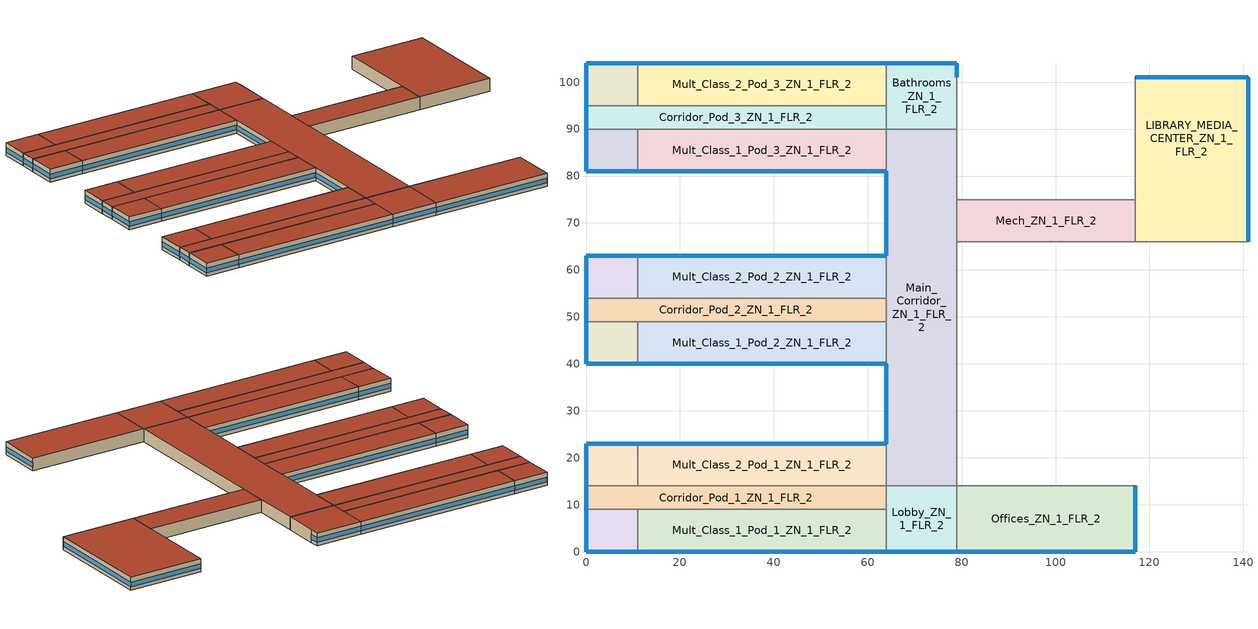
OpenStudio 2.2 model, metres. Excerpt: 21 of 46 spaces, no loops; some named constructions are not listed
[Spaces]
Bathrooms_ZN_1_FLR_2
 floor to Bathrooms_ZN_1_FLR_1: 79,104 79,90 64,90 64,104 z4
 wall outside: 79,101 79,104 64,104 z4:8
 wall to Auditorium_ZN_1_FLR_1: 79,90 79,101 z4:8
 wall to Mult_Class_2_Pod_3_ZN_1_FLR_2: 64,104 64,95 z4:8
 wall to Corridor_Pod_3_ZN_1_FLR_2: 64,95 64,90 z4:8
 wall to Main_Corridor_ZN_1_FLR_2: 64,90 79,90 z4:8
 window: 78.95,104 64.05,104 z5.1:6.51; 79,101.05 79,103.95 z5.1:6.55
 roof outside: 79,90 79,104 64,104 64,90 z8
Corner_Class_2_Pod_3_ZN_1_FLR_2
 floor to Corner_Class_2_Pod_3_ZN_1_FLR_1: 11,104 11,95 0,95 0,104 z4
 wall outside: 11,104 0,104 0,95 z4:8
 wall to Corridor_Pod_3_ZN_1_FLR_2: 0,95 11,95 z4:8
 wall to Mult_Class_2_Pod_3_ZN_1_FLR_2: 11,95 11,104 z4:8
 window: 0,103.95 0,95.05 z5.1:6.52; 10.95,104 0.05,104 z5.1:6.51
 roof outside: 11,95 11,104 0,104 0,95 z8
Corridor_Pod_1_ZN_1_FLR_2
 floor to Corridor_Pod_1_ZN_1_FLR_1: 64,14 64,9 0,9 0,14 z4
 wall outside: 0,14 0,9 z4:8
 wall to Corner_Class_1_Pod_1_ZN_1_FLR_2: 0,9 11,9 z4:8
 wall to Mult_Class_1_Pod_1_ZN_1_FLR_2: 11,9 64,9 z4:8
 wall to Corner_Class_2_Pod_1_ZN_1_FLR_2: 11,14 0,14 z4:8
 wall to Lobby_ZN_1_FLR_2: 64,9 64,14 z4:8
 wall to Mult_Class_2_Pod_1_ZN_1_FLR_2: 64,14 11,14 z4:8
 window: 0,13.95 0,9.05 z5.1:6.53
 roof outside: 64,9 64,14 0,14 0,9 z8
Corner_Class_1_Pod_3_ZN_1_FLR_2
 floor to Corner_Class_1_Pod_3_ZN_1_FLR_1: 11,90 11,81 0,81 0,90 z4
 wall outside: 0,90 0,81 11,81 z4:8
 wall to Mult_Class_1_Pod_3_ZN_1_FLR_2: 11,81 11,90 z4:8
 wall to Corridor_Pod_3_ZN_1_FLR_2: 11,90 0,90 z4:8
 window: 0.05,81 10.95,81 z5.1:6.51; 0,89.95 0,81.05 z5.1:6.52
 roof outside: 11,81 11,90 0,90 0,81 z8
Corner_Class_2_Pod_1_ZN_1_FLR_2
 floor to Corner_Class_2_Pod_1_ZN_1_FLR_1: 11,23 11,14 0,14 0,23 z4
 wall outside: 11,23 0,23 0,14 z4:8
 wall to Mult_Class_2_Pod_1_ZN_1_FLR_2: 11,14 11,23 z4:8
 window: 0,22.95 0,14.05 z5.1:6.52; 10.95,23 0.05,23 z5.1:6.51
 roof outside: 11,14 11,23 0,23 0,14 z8
Offices_ZN_1_FLR_2
 floor to Offices_ZN_1_FLR_1: 117,14 117,0 79,0 79,14 z4
 wall outside: 79,0 117,0 117,14 z4:8
 wall to Lobby_ZN_1_FLR_2: 79,14 79,0 z4:8
 wall to Gym_ZN_1_FLR_1: 117,14 79,14 z4:8
 window: 79.05,0 116.95,0 z5.1:6.5; 117,0.05 117,13.95 z5.1:6.51
 roof outside: 117,0 117,14 79,14 79,0 z8
Mult_Class_2_Pod_2_ZN_1_FLR_2
 floor to Mult_Class_2_Pod_2_ZN_1_FLR_1: 64,63 64,54 11,54 11,63 z4
 wall outside: 64,63 11,63 z4:8
 wall to Corridor_Pod_2_ZN_1_FLR_2: 11,54 64,54 z4:8
 wall to Main_Corridor_ZN_1_FLR_2: 64,54 64,63 z4:8
 wall to Corner_Class_2_Pod_2_ZN_1_FLR_2: 11,63 11,54 z4:8
 window: 63.95,63 11.05,63 z5.1:6.5
 roof outside: 64,54 64,63 11,63 11,54 z8
Mech_ZN_1_FLR_2
 floor to Mech_ZN_1_FLR_1: 117,75 117,66 79,66 79,75 z4
 wall to Gym_ZN_1_FLR_1: 79,66 117,66 z4:8
 wall to Main_Corridor_ZN_1_FLR_2: 79,75 79,66 z4:8
 wall to Auditorium_ZN_1_FLR_1: 117,75 79,75 z4:8
 wall to LIBRARY_MEDIA_CENTER_ZN_1_FLR_2: 117,66 117,75 z4:8
 roof outside: 117,66 117,75 79,75 79,66 z8
Corner_Class_1_Pod_1_ZN_1_FLR_2
 floor to Corner_Class_1_Pod_1_ZN_1_FLR_1: 11,9 11,0 0,0 0,9 z4
 wall outside: 0,9 0,0 11,0 z4:8
 wall to Mult_Class_1_Pod_1_ZN_1_FLR_2: 11,0 11,9 z4:8
 window: 0.05,0 10.95,0 z5.1:6.51; 0,8.95 0,0.05 z5.1:6.52
 roof outside: 11,0 11,9 0,9 0,0 z8
LIBRARY_MEDIA_CENTER_ZN_1_FLR_2
 floor to Kitchen_ZN_1_FLR_1: 141,75 141,66 117,66 117,75 z4
 floor to Cafeteria_ZN_1_FLR_1: 141,101 141,75 117,75 117,101 z4
 wall outside: 141,66 141,101 117,101 z4:8
 wall to Auditorium_ZN_1_FLR_1: 117,101 117,75 z4:8
 wall to Aux_Gym_ZN_1_FLR_1: 117,66 141,66 z4:8
 window: 141,66.05 141,100.95 z5.1:6.5; 140.95,101 117.05,101 z5.1:6.51
 roof outside: 141,66 141,101 117,101 117,66 z8
Corridor_Pod_3_ZN_1_FLR_2
 floor to Corridor_Pod_3_ZN_1_FLR_1: 64,95 64,90 0,90 0,95 z4
 wall outside: 0,95 0,90 z4:8
 wall to Mult_Class_2_Pod_3_ZN_1_FLR_2: 64,95 11,95 z4:8
 wall to Mult_Class_1_Pod_3_ZN_1_FLR_2: 11,90 64,90 z4:8
 window: 0,94.95 0,90.05 z5.1:6.53
 roof outside: 64,90 64,95 0,95 0,90 z8
Corner_Class_1_Pod_2_ZN_1_FLR_2
 floor to Corner_Class_1_Pod_2_ZN_1_FLR_1: 11,49 11,40 0,40 0,49 z4
 wall outside: 0,49 0,40 11,40 z4:8
 wall to Corridor_Pod_2_ZN_1_FLR_2: 11,49 0,49 z4:8
 wall to Mult_Class_1_Pod_2_ZN_1_FLR_2: 11,40 11,49 z4:8
 window: 0,48.95 0,40.05 z5.1:6.52; 0.05,40 10.95,40 z5.1:6.51
 roof outside: 11,40 11,49 0,49 0,40 z8
Corridor_Pod_2_ZN_1_FLR_2
 floor to Corridor_Pod_2_ZN_1_FLR_1: 64,54 64,49 0,49 0,54 z4
 wall outside: 0,54 0,49 z4:8
 wall to Mult_Class_1_Pod_2_ZN_1_FLR_2: 11,49 64,49 z4:8
 wall to Main_Corridor_ZN_1_FLR_2: 64,49 64,54 z4:8
 wall to Corner_Class_2_Pod_2_ZN_1_FLR_2: 11,54 0,54 z4:8
 window: 0,53.95 0,49.05 z5.1:6.53
 roof outside: 64,49 64,54 0,54 0,49 z8
Main_Corridor_ZN_1_FLR_2
 floor to Main_Corridor_ZN_1_FLR_1: 79,90 79,14 64,14 64,90 z4
 wall outside: 64,81 64,63 / 64,40 64,23 z4:8
 wall to Gym_ZN_1_FLR_1: 79,14 79,66 z4:8
 wall to Mult_Class_1_Pod_2_ZN_1_FLR_2: 64,49 64,40 z4:8
 wall to Auditorium_ZN_1_FLR_1: 79,75 79,90 z4:8
 wall to Mult_Class_2_Pod_1_ZN_1_FLR_2: 64,23 64,14 z4:8
 wall to Mult_Class_1_Pod_3_ZN_1_FLR_2: 64,90 64,81 z4:8
 wall to Lobby_ZN_1_FLR_2: 64,14 79,14 z4:8
 window: 64,39.95 64,23.05 / 64,80.95 64,63.05 z5.1:6.51
 roof outside: 79,14 79,90 64,90 64,14 z8
Mult_Class_2_Pod_1_ZN_1_FLR_2
 floor to Mult_Class_2_Pod_1_ZN_1_FLR_1: 64,23 64,14 11,14 11,23 z4
 wall outside: 64,23 11,23 z4:8
 window: 63.95,23 11.05,23 z5.1:6.5
 roof outside: 64,14 64,23 11,23 11,14 z8
Mult_Class_1_Pod_1_ZN_1_FLR_2
 floor to Mult_Class_1_Pod_1_ZN_1_FLR_1: 64,9 64,0 11,0 11,9 z4
 wall outside: 11,0 64,0 z4:8
 wall to Lobby_ZN_1_FLR_2: 64,0 64,9 z4:8
 window: 11.05,0 63.95,0 z5.1:6.5
 roof outside: 64,0 64,9 11,9 11,0 z8
Mult_Class_1_Pod_2_ZN_1_FLR_2
 floor to Mult_Class_1_Pod_2_ZN_1_FLR_1: 64,49 64,40 11,40 11,49 z4
 wall outside: 11,40 64,40 z4:8
 window: 11.05,40 63.95,40 z5.1:6.5
 roof outside: 64,40 64,49 11,49 11,40 z8
Mult_Class_1_Pod_3_ZN_1_FLR_2
 floor to Mult_Class_1_Pod_3_ZN_1_FLR_1: 64,90 64,81 11,81 11,90 z4
 wall outside: 11,81 64,81 z4:8
 window: 11.05,81 63.95,81 z5.1:6.5
 roof outside: 64,81 64,90 11,90 11,81 z8
Corner_Class_2_Pod_2_ZN_1_FLR_2
 floor to Corner_Class_2_Pod_2_ZN_1_FLR_1: 11,63 11,54 0,54 0,63 z4
 wall outside: 11,63 0,63 0,54 z4:8
 window: 0,62.95 0,54.05 z5.1:6.52; 10.95,63 0.05,63 z5.1:6.51
 roof outside: 11,54 11,63 0,63 0,54 z8
Mult_Class_2_Pod_3_ZN_1_FLR_2
 floor to Mult_Class_2_Pod_3_ZN_1_FLR_1: 64,104 64,95 11,95 11,104 z4
 wall outside: 64,104 11,104 z4:8
 window: 63.95,104 11.05,104 z5.1:6.5
 roof outside: 64,95 64,104 11,104 11,95 z8
Lobby_ZN_1_FLR_2
 floor to Lobby_ZN_1_FLR_1: 79,14 79,0 64,0 64,14 z4
 wall outside: 64,0 79,0 z4:8
 window: 64.05,0 78.95,0 z5.1:6.51
 roof outside: 79,0 79,14 64,14 64,0 z8
[Site]
Lethbridge_AB_CAN: Latitude {deg}=49.63; Longitude {deg}=-112.8; Time Zone {hr}=-7; Elevation {m}=921; Terrain=City
[Building]
NECB 2011-SecondarySchool-NECB HDD Method-CAN_AB_Lethbridge.712430_CWEC.epw created: 2017-07-10 18:53:15 +0000: North Axis {deg}=0; Default Construction Set=NECB 2011 - SecSchl - NECB HDD Method at climate 6; Standards Number of Stories=2; Standards Number of Above Ground Stories=2; Standards Building Type=SecondarySchool
[ClimateZones]
Climate Zone Institution Name 1=ASHRAE; Climate Zone Document Name 1=ANSI/ASHRAE Standard 169; Climate Zone Document Year 1=2006; Climate Zone Institution Name 2=CEC; Climate Zone Document Name 2=California Climate Zone Descriptions; Climate Zone Document Year 2=1995
[Site:GroundTemperature:BuildingSurface]
19.527, 19.502, 19.536, 19.598, 20.002, 21.64, 22.225, 22.375, 21.449, 20.121, 19.802, 19.633
[Site:WaterMainsTemperature]
Calculation Method=Correlation; Annual Average Outdoor Air Temperature {C}=6.125; Maximum Difference In Monthly Average Outdoor Air Temperatures {deltaC}=26.5
[SizingPeriod:DesignDay] Barometric Pressure {Pa}=90739; Sky Clearness=0; Rain Indicator=0; Snow Indicator=0; Day of Month=21; Daylight Saving Time Indicator=0; Humidity Indicating Type=Wetbulb; Dry-Bulb Temperature Range Modifier Type=DefaultMultipliers
Name | Maximum Dry-Bulb Temperature {C} | Daily Dry-Bulb Temperature Range {deltaC} | Humidity Indicating Conditions at Maximum Dry-Bulb | Wind Speed {m/s} | Wind Direction {deg} | Month | Day Type | Solar Model Indicator | ASHRAE Taub | ASHRAE Taud
Lethbridge Ann Clg .4% Condns WB=>MDB | 27.5 | 14.4 | 18.7 | 4.5 | 250 | 7 | SummerDesignDay | ASHRAETau | 0.373 | 2.23
Lethbridge Ann Clg .4% Condns DB=>MWB | 32 | 14.4 | 16.7 | 4.5 | 250 | 7 | SummerDesignDay | ASHRAETau | 0.373 | 2.23
Lethbridge Ann Htg 99.6% Condns DB | -28.3 | 0 | -28.3 | 2.5 | 260 | 1 | WinterDesignDay | ASHRAEClearSky
[Material:NoMass]
CP02 CARPET PAD: Roughness=VeryRough; Thermal Resistance {m2-K/W}=0.21648; Thermal Absorptance=0.9; Solar Absorptance=0.7; Visible Absorptance=0.8
[Material]
Name | Roughness | Thickness {m} | Conductivity {W/m-K} | Density {kg/m3} | Specific Heat {J/kg-K} | Thermal Absorptance | Solar Absorptance | Visible Absorptance
100mm Normalweight concrete floor | MediumSmooth | 0.1016 | 2.31 | 2322 | 832
G01 13mm gypsum board | Smooth | 0.0127 | 0.16 | 800 | 1090 | 0.9 | 0.7 | 0.5
G05 25mm wood | MediumSmooth | 0.0254 | 0.15 | 608 | 1630 | 0.9 | 0.5 | 0.5
[Construction]
Typical Interior Floor: 100mm Normalweight concrete floor, CP02 CARPET PAD
Typical Interior Wall: G01 13mm gypsum board, G01 13mm gypsum board
Typical Interior Ceiling: CP02 CARPET PAD, 100mm Normalweight concrete floor
Typical Interior Window: Clear 3mm
Typical Interior Door; Typical Interior Partition: G05 25mm wood
Customized Fenestration: cond=0.220 tvis=0.220 tsol=0.232: Customized Fenestration:: cond=0.220 tvis=0.220 tsol=0.232
Customized Fenestration: cond=0.220 tvis=0.441 tsol=0.279: Customized Fenestration:: cond=0.220 tvis=0.441 tsol=0.279
Customized Fenestration: cond=0.220 tvis=0.294 tsol=0.332: Customized Fenestration:: cond=0.220 tvis=0.294 tsol=0.332
Customized Fenestration: cond=0.220 tvis=0.898 tsol=0.837: Customized Fenestration:: cond=0.220 tvis=0.898 tsol=0.837
[DefaultConstructionSet]
NECB 2011 - SecSchl - NECB HDD Method at climate 6: Default Exterior Surface Constructions=NECB 2011 - SecSchl - NECB HDD Method at climate 6; Default Interior Surface Constructions=Default Surface Constructions 2; Default Ground Contact Surface Constructions=NECB 2011 - SecSchl - NECB HDD Method at climate 7; Default Exterior SubSurface Constructions=NECB 2011 - SecSchl - NECB HDD Method at climate 6; Default Interior SubSurface Constructions=Default Sub Surface Constructions 2; Interior Partition Construction=Typical Interior Partition
[DefaultSurfaceConstructions]
Name | Floor Construction | Wall Construction | Roof Ceiling Construction
Default Surface Constructions 2 | Typical Interior Floor | Typical Interior Wall | Typical Interior Ceiling
NECB 2011 - SecSchl - NECB HDD Method at climate 6 | Customized opaque construction {f29e27fb-bd53-46ce-907e-c49631296d16} to conductance of 0.183 | Customized opaque construction {136bd2fd-92f5-42a3-9e5d-806a5f1155c8} to conductance of 0.247 | Customized opaque construction {ea58c3b7-4d3d-4932-93df-882a3da7e5e9} to conductance of 0.183
NECB 2011 - SecSchl - NECB HDD Method at climate 7 | Customized opaque construction {16443455-1cc8-4707-997f-2944f0a9a5d2} to conductance of 0.757 | Customized opaque construction {16443455-1cc8-4707-997f-2944f0a9a5d2} to conductance of 0.284 | Customized opaque construction {16443455-1cc8-4707-997f-2944f0a9a5d2} to conductance of 0.284
[DefaultSubSurfaceConstructions]
Name | Fixed Window Construction | Operable Window Construction | Door Construction | Glass Door Construction | Overhead Door Construction | Skylight Construction | Tubular Daylight Dome Construction | Tubular Daylight Diffuser Construction
Default Sub Surface Constructions 2 | Typical Interior Window | Typical Interior Window | Typical Interior Door
NECB 2011 - SecSchl - NECB HDD Method at climate 6 | Customized Fenestration: cond=0.220 tvis=0.220 tsol=0.232 | Customized Fenestration: cond=0.220 tvis=0.220 tsol=0.232 | Customized opaque construction {b1389684-a687-4280-bcfa-3ffc83f88ea6} to conductance of 2.2 | Customized Fenestration: cond=0.220 tvis=0.441 tsol=0.279 | Customized opaque construction {3b2e0d2e-128b-4916-a160-f6345e7ad285} to conductance of 2.2 | Customized Fenestration: cond=0.220 tvis=0.294 tsol=0.332 | Customized Fenestration: cond=0.220 tvis=0.898 tsol=0.837 | Customized Fenestration: cond=0.220 tvis=0.898 tsol=0.837
[WindowMaterial:Glazing]
Clear 3mm: Optical Data Type=SpectralAverage; Thickness {m}=0.003; Solar Transmittance at Normal Incidence=0.837; Front Side Solar Reflectance at Normal Incidence=0.075; Back Side Solar Reflectance at Normal Incidence=0.075; Visible Transmittance at Normal Incidence=0.898; Front Side Visible Reflectance at Normal Incidence=0.081; Back Side Visible Reflectance at Normal Incidence=0.081; Infrared Transmittance at Normal Incidence=0; Front Side Infrared Hemispherical Emissivity=0.84; Back Side Infrared Hemispherical Emissivity=0.84; Conductivity {W/m-K}=0.9; Dirt Correction Factor for Solar and Visible Transmittance=1; Solar Diffusing=No
[WindowMaterial:SimpleGlazingSystem] U-Factor {W/m2-K}=2.2; Solar Heat Gain Coefficient=0.6; Visible Transmittance=0.21
Customized Fenestration:: cond=0.220 tvis=0.220 tsol=0.232; Customized Fenestration:: cond=0.220 tvis=0.441 tsol=0.279; Customized Fenestration:: cond=0.220 tvis=0.294 tsol=0.332; Customized Fenestration:: cond=0.220 tvis=0.898 tsol=0.837
[Space] Building Story=Building Story 2; Part of Total Floor Area=Yes
Name | Space Type | Thermal Zone
Bathrooms_ZN_1_FLR_2 | Space Function Washroom-sch-D | Sp-Bathrooms_ZN_1_FLR_2 Sys-3 Flr-1 Sch-D HPlcmt-north ZN
Corner_Class_2_Pod_3_ZN_1_FLR_2 | Space Function Classroom/lecture/training | Sp-Corner_Class_2_Pod_3_ZN_1_FLR_2 Sys-3 Flr-1 Sch-D HPlcmt-north ZN
Corridor_Pod_1_ZN_1_FLR_2 | Space Function Corr. >= 2.4m wide-sch-D | Sp-Corridor_Pod_1_ZN_1_FLR_2 Sys-3 Flr-1 Sch-D HPlcmt-west ZN
LIBRARY_MEDIA_CENTER_ZN_1_FLR_2 | Space Function Library - reading | Sp-LIBRARY_MEDIA_CENTER_ZN_1_FLR_2 Sys-3 Flr-1 Sch-C HPlcmt-east ZN
Mult_Class_1_Pod_3_ZN_1_FLR_2 | Space Function Classroom/lecture/training | Sp-Mult_Class_1_Pod_3_ZN_1_FLR_2 Sys-3 Flr-1 Sch-D HPlcmt-south ZN
Corner_Class_1_Pod_3_ZN_1_FLR_2 | Space Function Classroom/lecture/training | Sp-Corner_Class_1_Pod_3_ZN_1_FLR_2 Sys-3 Flr-1 Sch-D HPlcmt-south ZN
Corner_Class_2_Pod_1_ZN_1_FLR_2 | Space Function Classroom/lecture/training | Sp-Corner_Class_2_Pod_1_ZN_1_FLR_2 Sys-3 Flr-1 Sch-D HPlcmt-north ZN
Offices_ZN_1_FLR_2 | Space Function Office - enclosed | Sp-Offices_ZN_1_FLR_2 Sys-3 Flr-1 Sch-A HPlcmt-south ZN
Mult_Class_2_Pod_3_ZN_1_FLR_2 | Space Function Classroom/lecture/training | Sp-Mult_Class_2_Pod_3_ZN_1_FLR_2 Sys-3 Flr-1 Sch-D HPlcmt-north ZN
Corridor_Pod_2_ZN_1_FLR_2 | Space Function Corr. >= 2.4m wide-sch-D | Sp-Corridor_Pod_2_ZN_1_FLR_2 Sys-3 Flr-1 Sch-D HPlcmt-west ZN
Mult_Class_2_Pod_2_ZN_1_FLR_2 | Space Function Classroom/lecture/training | Sp-Mult_Class_2_Pod_2_ZN_1_FLR_2 Sys-3 Flr-1 Sch-D HPlcmt-north ZN
Mech_ZN_1_FLR_2 | Space Function Electrical/Mechanical-sch-D | Sp-Mech_ZN_1_FLR_2 Sys-3 Flr-1 Sch-D HPlcmt-core ZN
Corner_Class_1_Pod_1_ZN_1_FLR_2 | Space Function Classroom/lecture/training | Sp-Corner_Class_1_Pod_1_ZN_1_FLR_2 Sys-3 Flr-1 Sch-D HPlcmt-south ZN
Corridor_Pod_3_ZN_1_FLR_2 | Space Function Corr. >= 2.4m wide-sch-D | Sp-Corridor_Pod_3_ZN_1_FLR_2 Sys-3 Flr-1 Sch-D HPlcmt-west ZN
Mult_Class_2_Pod_1_ZN_1_FLR_2 | Space Function Classroom/lecture/training | Sp-Mult_Class_2_Pod_1_ZN_1_FLR_2 Sys-3 Flr-1 Sch-D HPlcmt-north ZN
Corner_Class_1_Pod_2_ZN_1_FLR_2 | Space Function Classroom/lecture/training | Sp-Corner_Class_1_Pod_2_ZN_1_FLR_2 Sys-3 Flr-1 Sch-D HPlcmt-south ZN
Corner_Class_2_Pod_2_ZN_1_FLR_2 | Space Function Classroom/lecture/training | Sp-Corner_Class_2_Pod_2_ZN_1_FLR_2 Sys-3 Flr-1 Sch-D HPlcmt-north ZN
Mult_Class_1_Pod_1_ZN_1_FLR_2 | Space Function Classroom/lecture/training | Sp-Mult_Class_1_Pod_1_ZN_1_FLR_2 Sys-3 Flr-1 Sch-D HPlcmt-south ZN
Main_Corridor_ZN_1_FLR_2 | Space Function Corr. >= 2.4m wide-sch-D | Sp-Main_Corridor_ZN_1_FLR_2 Sys-3 Flr-1 Sch-D HPlcmt-west ZN
Lobby_ZN_1_FLR_2 | Space Function Lobby - elevator | Sp-Lobby_ZN_1_FLR_2 Sys-3 Flr-1 Sch-C HPlcmt-south ZN
Mult_Class_1_Pod_2_ZN_1_FLR_2 | Space Function Classroom/lecture/training | Sp-Mult_Class_1_Pod_2_ZN_1_FLR_2 Sys-3 Flr-1 Sch-D HPlcmt-south ZN
[BuildingStory]
Building Story 2: Nominal Z Coordinate {m}=4
[SpaceType] Standards Building Type=Space Function
Name | Default Schedule Set | Design Specification Outdoor Air Object | Standards Space Type
Space Function Washroom-sch-D | Space Function Washroom-sch-D Schedule Set | Space Function Washroom-sch-D Ventilation | Washroom-sch-D
Space Function Classroom/lecture/training | Space Function Classroom/lecture/training Schedule Set | Space Function Classroom/lecture/training Ventilation | Classroom/lecture/training
Space Function Corr. >= 2.4m wide-sch-D | Space Function Corr. >= 2.4m wide-sch-D Schedule Set | Space Function Corr. >= 2.4m wide-sch-D Ventilation | Corr. >= 2.4m wide-sch-D
Space Function Library - reading | Space Function Library - reading Schedule Set | Space Function Library - reading Ventilation | Library - reading
Space Function Lobby - elevator | Space Function Lobby - elevator Schedule Set | Space Function Lobby - elevator Ventilation | Lobby - elevator
Space Function Electrical/Mechanical-sch-D | Space Function Electrical/Mechanical-sch-D Schedule Set | Space Function Electrical/Mechanical-sch-D Ventilation | Electrical/Mechanical-sch-D
Space Function Office - enclosed | Space Function Office - enclosed Schedule Set | Space Function Office - enclosed Ventilation | Office - enclosed
[People:Definition] Number of People Calculation Method=People/Area; Fraction Radiant=0.3
Name | People per Space Floor Area {person/m2}
Space Function Classroom/lecture/training People Definition | 0.133365
Space Function Corr. >= 2.4m wide-sch-D People Definition | 0.0100104
Space Function Electrical/Mechanical-sch-D People Definition | 0.0049514
Space Function Library - reading People Definition; Space Function Office - enclosed People Definition | 0.0500522
Space Function Lobby - elevator People Definition | 0.0999967
Space Function Washroom-sch-D People Definition | 0.0333681
[People] Work Efficiency Schedule=Work Efficiency Schedule; Clothing Insulation Schedule=Clothing Schedule; Air Velocity Schedule=Air Velocity Schedule
Name | People Definition | Space or SpaceType
Space Function Classroom/lecture/training People | Space Function Classroom/lecture/training People Definition | Space Function Classroom/lecture/training
Space Function Corr. >= 2.4m wide-sch-D People | Space Function Corr. >= 2.4m wide-sch-D People Definition | Space Function Corr. >= 2.4m wide-sch-D
Space Function Electrical/Mechanical-sch-D People | Space Function Electrical/Mechanical-sch-D People Definition | Space Function Electrical/Mechanical-sch-D
Space Function Library - reading People | Space Function Library - reading People Definition | Space Function Library - reading
Space Function Lobby - elevator People | Space Function Lobby - elevator People Definition | Space Function Lobby - elevator
Space Function Office - enclosed People | Space Function Office - enclosed People Definition | Space Function Office - enclosed
Space Function Washroom-sch-D People | Space Function Washroom-sch-D People Definition | Space Function Washroom-sch-D
[Lights:Definition] Design Level Calculation Method=Watts/Area; Fraction Radiant=0.5; Fraction Visible=0.2
Name | Watts per Space Floor Area {W/m2}
Space Function Classroom/lecture/training Lights Definition | 11.9699
Space Function Corr. >= 2.4m wide-sch-D Lights Definition | 7.09994
Space Function Electrical/Mechanical-sch-D Lights Definition | 13.2999
Space Function Library - reading Lights Definition | 9.99992
Space Function Lobby - elevator Lights Definition | 6.89994
Space Function Office - enclosed Lights Definition | 11.8999
Space Function Washroom-sch-D Lights Definition | 9.44992
[Lights]
Name | Lights Definition | Space or SpaceType
Space Function Classroom/lecture/training Lights | Space Function Classroom/lecture/training Lights Definition | Space Function Classroom/lecture/training
Space Function Corr. >= 2.4m wide-sch-D Lights | Space Function Corr. >= 2.4m wide-sch-D Lights Definition | Space Function Corr. >= 2.4m wide-sch-D
Space Function Electrical/Mechanical-sch-D Lights | Space Function Electrical/Mechanical-sch-D Lights Definition | Space Function Electrical/Mechanical-sch-D
Space Function Library - reading Lights | Space Function Library - reading Lights Definition | Space Function Library - reading
Space Function Lobby - elevator Lights | Space Function Lobby - elevator Lights Definition | Space Function Lobby - elevator
Space Function Office - enclosed Lights | Space Function Office - enclosed Lights Definition | Space Function Office - enclosed
Space Function Washroom-sch-D Lights | Space Function Washroom-sch-D Lights Definition | Space Function Washroom-sch-D
[ElectricEquipment:Definition] Design Level Calculation Method=Watts/Area; Fraction Radiant=0.5
Name | Watts per Space Floor Area {W/m2}
Space Function Classroom/lecture/training Elec Equip Definition | 4.99996
Space Function Electrical/Mechanical-sch-D Elec Equip Definition; Space Function Library - reading Elec Equip Definition; Space Function Lobby - elevator Elec Equip Definition; Space Function Washroom-sch-D Elec Equip Definition | 0.999992
Space Function Office - enclosed Elec Equip Definition | 7.49994
[ElectricEquipment]
Name | Electric Equipment Definition | Space or SpaceType
Space Function Classroom/lecture/training Elec Equip | Space Function Classroom/lecture/training Elec Equip Definition | Space Function Classroom/lecture/training
Space Function Electrical/Mechanical-sch-D Elec Equip | Space Function Electrical/Mechanical-sch-D Elec Equip Definition | Space Function Electrical/Mechanical-sch-D
Space Function Library - reading Elec Equip | Space Function Library - reading Elec Equip Definition | Space Function Library - reading
Space Function Lobby - elevator Elec Equip | Space Function Lobby - elevator Elec Equip Definition | Space Function Lobby - elevator
Space Function Office - enclosed Elec Equip | Space Function Office - enclosed Elec Equip Definition | Space Function Office - enclosed
Space Function Washroom-sch-D Elec Equip | Space Function Washroom-sch-D Elec Equip Definition | Space Function Washroom-sch-D
[DesignSpecification:OutdoorAir] Outdoor Air Method=Sum
Name | Outdoor Air Flow per Floor Area {m3/s-m2}
Space Function Classroom/lecture/training Ventilation | 0.00278384
Space Function Corr. >= 2.4m wide-sch-D Ventilation; Space Function Electrical/Mechanical-sch-D Ventilation; Space Function Washroom-sch-D Ventilation | 0.0003048
Space Function Library - reading Ventilation | 0.0008636
Space Function Lobby - elevator Ventilation | 0.0041148
Space Function Office - enclosed Ventilation | 0.0004318
[DefaultScheduleSet] People Activity Level Schedule=NECB-Activity; Infiltration Schedule=Always On
Name | Number of People Schedule | Lighting Schedule | Electric Equipment Schedule
Space Function Classroom/lecture/training Schedule Set; Space Function Corr. >= 2.4m wide-sch-D Schedule Set; Space Function Electrical/Mechanical-sch-D Schedule Set; Space Function Washroom-sch-D Schedule Set | NECB-D-Occupancy | NECB-D-Lighting | NECB-D-Electric-Equipment
Space Function Library - reading Schedule Set; Space Function Lobby - elevator Schedule Set | NECB-C-Occupancy | NECB-C-Lighting | NECB-C-Electric-Equipment
Space Function Office - enclosed Schedule Set | NECB-A-Occupancy | NECB-A-Lighting | NECB-A-Electric-Equipment
[ThermostatSetpoint:DualSetpoint]
Name | Heating Setpoint Temperature Schedule | Cooling Setpoint Temperature Schedule
Space Function Office - enclosed Thermostat 3 | NECB-A-Thermostat Setpoint-Heating | NECB-A-Thermostat Setpoint-Cooling
Space Function Classroom/lecture/training Thermostat 25; Space Function Classroom/lecture/training Thermostat 26; Space Function Classroom/lecture/training Thermostat 27; Space Function Classroom/lecture/training Thermostat 28; Space Function Classroom/lecture/training Thermostat 29; Space Function Washroom-sch-D Thermostat 3; Space Function Classroom/lecture/training Thermostat 30; Space Function Corr. >= 2.4m wide-sch-D Thermostat 9; Space Function Corr. >= 2.4m wide-sch-D Thermostat 10; Space Function Corr. >= 2.4m wide-sch-D Thermostat 11; Space Function Corr. >= 2.4m wide-sch-D Thermostat 12; Space Function Classroom/lecture/training Thermostat 31; Space Function Classroom/lecture/training Thermostat 32; Space Function Classroom/lecture/training Thermostat 33; Space Function Classroom/lecture/training Thermostat 34; Space Function Classroom/lecture/training Thermostat 35; Space Function Classroom/lecture/training Thermostat 36; Space Function Electrical/Mechanical-sch-D Thermostat 3 | NECB-D-Thermostat Setpoint-Heating | NECB-D-Thermostat Setpoint-Cooling
Space Function Library - reading Thermostat 2; Space Function Lobby - elevator Thermostat 3 | NECB-C-Thermostat Setpoint-Heating | NECB-C-Thermostat Setpoint-Cooling
[SpaceInfiltration:DesignFlowRate] Schedule=Always On Discrete; Design Flow Rate Calculation Method=Flow/ExteriorArea; Flow per Exterior Surface Area {m3/s-m2}=0.00025; Constant Term Coefficient=0; Temperature Term Coefficient=0; Velocity Term Coefficient=0.224; Velocity Squared Term Coefficient=0
Name | Space or SpaceType
Bathrooms_ZN_1_FLR_2 Infiltration | Bathrooms_ZN_1_FLR_2
Corner_Class_1_Pod_1_ZN_1_FLR_2 Infiltration | Corner_Class_1_Pod_1_ZN_1_FLR_2
Corner_Class_1_Pod_2_ZN_1_FLR_2 Infiltration | Corner_Class_1_Pod_2_ZN_1_FLR_2
Corner_Class_1_Pod_3_ZN_1_FLR_2 Infiltration | Corner_Class_1_Pod_3_ZN_1_FLR_2
Corner_Class_2_Pod_1_ZN_1_FLR_2 Infiltration | Corner_Class_2_Pod_1_ZN_1_FLR_2
Corner_Class_2_Pod_2_ZN_1_FLR_2 Infiltration | Corner_Class_2_Pod_2_ZN_1_FLR_2
Corner_Class_2_Pod_3_ZN_1_FLR_2 Infiltration | Corner_Class_2_Pod_3_ZN_1_FLR_2
Corridor_Pod_1_ZN_1_FLR_2 Infiltration | Corridor_Pod_1_ZN_1_FLR_2
Corridor_Pod_2_ZN_1_FLR_2 Infiltration | Corridor_Pod_2_ZN_1_FLR_2
Corridor_Pod_3_ZN_1_FLR_2 Infiltration | Corridor_Pod_3_ZN_1_FLR_2
LIBRARY_MEDIA_CENTER_ZN_1_FLR_2 Infiltration | LIBRARY_MEDIA_CENTER_ZN_1_FLR_2
Lobby_ZN_1_FLR_2 Infiltration | Lobby_ZN_1_FLR_2
Main_Corridor_ZN_1_FLR_2 Infiltration | Main_Corridor_ZN_1_FLR_2
Mech_ZN_1_FLR_2 Infiltration | Mech_ZN_1_FLR_2
Mult_Class_1_Pod_1_ZN_1_FLR_2 Infiltration | Mult_Class_1_Pod_1_ZN_1_FLR_2
Mult_Class_1_Pod_2_ZN_1_FLR_2 Infiltration | Mult_Class_1_Pod_2_ZN_1_FLR_2
Mult_Class_1_Pod_3_ZN_1_FLR_2 Infiltration | Mult_Class_1_Pod_3_ZN_1_FLR_2
Mult_Class_2_Pod_1_ZN_1_FLR_2 Infiltration | Mult_Class_2_Pod_1_ZN_1_FLR_2
Mult_Class_2_Pod_2_ZN_1_FLR_2 Infiltration | Mult_Class_2_Pod_2_ZN_1_FLR_2
Mult_Class_2_Pod_3_ZN_1_FLR_2 Infiltration | Mult_Class_2_Pod_3_ZN_1_FLR_2
Offices_ZN_1_FLR_2 Infiltration | Offices_ZN_1_FLR_2
[ThermalZone] Use Ideal Air Loads=No
Name | Thermostat
Sp-Offices_ZN_1_FLR_2 Sys-3 Flr-1 Sch-A HPlcmt-south ZN | Space Function Office - enclosed Thermostat 3
Sp-Mult_Class_2_Pod_2_ZN_1_FLR_2 Sys-3 Flr-1 Sch-D HPlcmt-north ZN | Space Function Classroom/lecture/training Thermostat 25
Sp-Mult_Class_2_Pod_1_ZN_1_FLR_2 Sys-3 Flr-1 Sch-D HPlcmt-north ZN | Space Function Classroom/lecture/training Thermostat 26
Sp-Corner_Class_2_Pod_1_ZN_1_FLR_2 Sys-3 Flr-1 Sch-D HPlcmt-north ZN | Space Function Classroom/lecture/training Thermostat 27
Sp-Corner_Class_2_Pod_2_ZN_1_FLR_2 Sys-3 Flr-1 Sch-D HPlcmt-north ZN | Space Function Classroom/lecture/training Thermostat 28
Sp-Mult_Class_2_Pod_3_ZN_1_FLR_2 Sys-3 Flr-1 Sch-D HPlcmt-north ZN | Space Function Classroom/lecture/training Thermostat 29
Sp-Bathrooms_ZN_1_FLR_2 Sys-3 Flr-1 Sch-D HPlcmt-north ZN | Space Function Washroom-sch-D Thermostat 3
Sp-Corner_Class_2_Pod_3_ZN_1_FLR_2 Sys-3 Flr-1 Sch-D HPlcmt-north ZN | Space Function Classroom/lecture/training Thermostat 30
Sp-Corridor_Pod_3_ZN_1_FLR_2 Sys-3 Flr-1 Sch-D HPlcmt-west ZN | Space Function Corr. >= 2.4m wide-sch-D Thermostat 9
Sp-Main_Corridor_ZN_1_FLR_2 Sys-3 Flr-1 Sch-D HPlcmt-west ZN | Space Function Corr. >= 2.4m wide-sch-D Thermostat 10
Sp-Corridor_Pod_1_ZN_1_FLR_2 Sys-3 Flr-1 Sch-D HPlcmt-west ZN | Space Function Corr. >= 2.4m wide-sch-D Thermostat 11
Sp-Corridor_Pod_2_ZN_1_FLR_2 Sys-3 Flr-1 Sch-D HPlcmt-west ZN | Space Function Corr. >= 2.4m wide-sch-D Thermostat 12
Sp-Corner_Class_1_Pod_2_ZN_1_FLR_2 Sys-3 Flr-1 Sch-D HPlcmt-south ZN | Space Function Classroom/lecture/training Thermostat 31
Sp-Mult_Class_1_Pod_1_ZN_1_FLR_2 Sys-3 Flr-1 Sch-D HPlcmt-south ZN | Space Function Classroom/lecture/training Thermostat 32
Sp-Mult_Class_1_Pod_2_ZN_1_FLR_2 Sys-3 Flr-1 Sch-D HPlcmt-south ZN | Space Function Classroom/lecture/training Thermostat 33
Sp-Corner_Class_1_Pod_1_ZN_1_FLR_2 Sys-3 Flr-1 Sch-D HPlcmt-south ZN | Space Function Classroom/lecture/training Thermostat 34
Sp-Corner_Class_1_Pod_3_ZN_1_FLR_2 Sys-3 Flr-1 Sch-D HPlcmt-south ZN | Space Function Classroom/lecture/training Thermostat 35
Sp-Mult_Class_1_Pod_3_ZN_1_FLR_2 Sys-3 Flr-1 Sch-D HPlcmt-south ZN | Space Function Classroom/lecture/training Thermostat 36
Sp-Mech_ZN_1_FLR_2 Sys-3 Flr-1 Sch-D HPlcmt-core ZN | Space Function Electrical/Mechanical-sch-D Thermostat 3
Sp-LIBRARY_MEDIA_CENTER_ZN_1_FLR_2 Sys-3 Flr-1 Sch-C HPlcmt-east ZN | Space Function Library - reading Thermostat 2
Sp-Lobby_ZN_1_FLR_2 Sys-3 Flr-1 Sch-C HPlcmt-south ZN | Space Function Lobby - elevator Thermostat 3
[HeatExchanger:AirToAir:SensibleAndLatent] Availability Schedule=Always On Discrete; Nominal Supply Air Flow Rate {m3/s}=autosize; Sensible Effectiveness at 100% Heating Air Flow=0.5; Latent Effectiveness at 100% Heating Air Flow=0.5; Sensible Effectiveness at 75% Heating Air Flow=0.5; Latent Effectiveness at 75% Heating Air Flow=0.5; Sensible Effectiveness at 100% Cooling Air Flow=0.5; Latent Effectiveness at 100% Cooling Air Flow=0.5; Sensible Effectiveness at 75% Cooling Air Flow=0.5; Latent Effectiveness at 75% Cooling Air Flow=0.5; Nominal Electric Power {W}=50; Supply Air Outlet Temperature Control=Yes; Heat Exchanger Type=Rotary; Frost Control Type=ExhaustOnly; Threshold Temperature {C}=-23.3; Initial Defrost Time Fraction=0.167; Rate of Defrost Time Fraction Increase {1/K}=1.44; Economizer Lockout=Yes
Sp-Auditorium_ZN_1_FLR_1 Sys-3 Flr-2 Sch-C HPlcmt-north ZN NECB System 3 PSZ ERV; Sp-Gym_ZN_1_FLR_1 Sys-3 Flr-2 Sch-B HPlcmt-core ZN NECB System 3 PSZ ERV
[SetpointManager:OutdoorAirPretreat] Minimum Setpoint Temperature {C}=-99; Maximum Setpoint Temperature {C}=99; Minimum Setpoint Humidity Ratio {kgWater/kgDryAir}=1e-05; Maximum Setpoint Humidity Ratio {kgWater/kgDryAir}=1
Setpoint Manager Outdoor Air Pretreat 1; Setpoint Manager Outdoor Air Pretreat 2
[Schedule:Ruleset]
Clothing Schedule: Default Day Schedule=Clothing Schedule Default Winter Clothes
Air Velocity Schedule: Default Day Schedule=Air Velocity Schedule Default
Work Efficiency Schedule: Default Day Schedule=Work Efficiency Schedule Default
NECB-C-Occupancy: Default Day Schedule=NECB-C-Occupancy Default
NECB-Activity: Default Day Schedule=NECB-Activity Default; Summer Design Day Schedule=NECB-Activity Summer Design Day; Winter Design Day Schedule=NECB-Activity Winter Design Day
NECB-C-Lighting: Default Day Schedule=NECB-C-Lighting Default
NECB-C-Electric-Equipment: Default Day Schedule=NECB-C-Electric-Equipment Default
Always On: Default Day Schedule=Always On Default
NECB-C-Thermostat Setpoint-Heating: Default Day Schedule=NECB-C-Thermostat Setpoint-Heating Default
NECB-C-Thermostat Setpoint-Cooling: Default Day Schedule=NECB-C-Thermostat Setpoint-Cooling Default
NECB-D-Occupancy: Default Day Schedule=NECB-D-Occupancy Default
NECB-D-Lighting: Default Day Schedule=NECB-D-Lighting Default
NECB-D-Electric-Equipment: Default Day Schedule=NECB-D-Electric-Equipment Default
NECB-D-Thermostat Setpoint-Heating: Default Day Schedule=NECB-D-Thermostat Setpoint-Heating Default
NECB-D-Thermostat Setpoint-Cooling: Default Day Schedule=NECB-D-Thermostat Setpoint-Cooling Default
NECB-A-Occupancy: Default Day Schedule=NECB-A-Occupancy Default
NECB-A-Lighting: Default Day Schedule=NECB-A-Lighting Default
NECB-A-Electric-Equipment: Default Day Schedule=NECB-A-Electric-Equipment Default
NECB-A-Thermostat Setpoint-Heating: Default Day Schedule=NECB-A-Thermostat Setpoint-Heating Default
NECB-A-Thermostat Setpoint-Cooling: Default Day Schedule=NECB-A-Thermostat Setpoint-Cooling Default
[Schedule:Day]
Clothing Schedule Default Winter Clothes; Always On Default: 24, 0, 1
Clothing Schedule Summer Clothes: 24, 0, 0.5
Air Velocity Schedule Default; NECB-A-Electric-Equipment Sat Day; NECB-A-Electric-Equipment Sun|Hol Day: 24, 0, 0.2
Work Efficiency Schedule Default; NECB-D-Occupancy Sat Day; NECB-D-Occupancy Sun|Hol Day; NECB-A-Occupancy Sat Day; NECB-A-Occupancy Sun|Hol Day: 24, 0, 0
NECB-C-Occupancy Default; NECB-C-Occupancy Default|Wkdy Day: 8, 0, 0, 9, 0, 0.1, 10, 0, 0.2, 12, 0, 0.5, 16, 0, 0.7, 17, 0, 0.8, 18, 0, 0.7, 19, 0, 0.5, 21, 0, 0.3, 24, 0, 0
NECB-C-Occupancy Sat Day: 8, 0, 0, 9, 0, 0.1, 10, 0, 0.2, 11, 0, 0.5, 12, 0, 0.6, 13, 0, 0.8, 16, 0, 0.9, 17, 0, 0.8, 18, 0, 0.7, 19, 0, 0.5, 21, 0, 0.2, 24, 0, 0
NECB-C-Occupancy Sun|Hol Day: 10, 0, 0, 11, 0, 0.1, 13, 0, 0.2, 18, 0, 0.4, 19, 0, 0.2, 24, 0, 0
NECB-Activity Default; NECB-Activity Winter Design Day; NECB-Activity Summer Design Day: 24, 0, 130
NECB-C-Lighting Default; NECB-C-Lighting Default|Wkdy Day; NECB-C-Lighting Sat Day; NECB-C-Electric-Equipment Default; NECB-C-Electric-Equipment Default|Wkdy Day; NECB-C-Electric-Equipment Sat Day: 8, 0, 0.05, 9, 0, 0.5, 19, 0, 0.9, 20, 0, 0.6, 21, 0, 0.5, 24, 0, 0.05
NECB-C-Lighting Sun|Hol Day; NECB-C-Electric-Equipment Sun|Hol Day: 10, 0, 0.05, 11, 0, 0.5, 18, 0, 0.9, 19, 0, 0.6, 24, 0, 0.05
NECB-C-Thermostat Setpoint-Heating Default; NECB-C-Thermostat Setpoint-Heating Default|Wkdy Day; NECB-C-Thermostat Setpoint-Heating Sat Day: 7, 0, 18, 8, 0, 20, 21, 0, 22, 24, 0, 18
NECB-C-Thermostat Setpoint-Heating Sun|Hol Day: 9, 0, 18, 10, 0, 20, 19, 0, 22, 24, 0, 18
NECB-C-Thermostat Setpoint-Cooling Default; NECB-C-Thermostat Setpoint-Cooling Default|Wkdy Day; NECB-C-Thermostat Setpoint-Cooling Sat Day: 7, 0, 35, 21, 0, 24, 24, 0, 35
NECB-C-Thermostat Setpoint-Cooling Sun|Hol Day: 9, 0, 35, 19, 0, 24, 24, 0, 35
NECB-D-Occupancy Default; NECB-D-Occupancy Default|Wkdy Day: 8, 0, 0, 9, 0, 0.1, 12, 0, 0.9, 16, 0, 0.8, 17, 0, 0.5, 18, 0, 0.2, 19, 0, 0.1, 22, 0, 0.3, 23, 0, 0.1, 24, 0, 0
NECB-D-Lighting Default; NECB-D-Lighting Default|Wkdy Day; NECB-D-Electric-Equipment Default; NECB-D-Electric-Equipment Default|Wkdy Day: 8, 0, 0.05, 9, 0, 0.3, 16, 0, 0.9, 17, 0, 0.7, 19, 0, 0.5, 22, 0, 0.7, 23, 0, 0.3, 24, 0, 0.05
NECB-D-Lighting Sat Day; NECB-D-Lighting Sun|Hol Day; NECB-D-Electric-Equipment Sat Day; NECB-D-Electric-Equipment Sun|Hol Day; NECB-A-Lighting Sat Day; NECB-A-Lighting Sun|Hol Day: 24, 0, 0.05
NECB-D-Thermostat Setpoint-Heating Default; NECB-D-Thermostat Setpoint-Heating Default|Wkdy Day: 7, 0, 18, 8, 0, 20, 23, 0, 22, 24, 0, 18
NECB-D-Thermostat Setpoint-Heating Sat Day; NECB-D-Thermostat Setpoint-Heating Sun|Hol Day; NECB-A-Thermostat Setpoint-Heating Sat Day; NECB-A-Thermostat Setpoint-Heating Sun|Hol Day: 24, 0, 18
NECB-D-Thermostat Setpoint-Cooling Default; NECB-D-Thermostat Setpoint-Cooling Default|Wkdy Day: 7, 0, 35, 23, 0, 24, 24, 0, 35
NECB-D-Thermostat Setpoint-Cooling Sat Day; NECB-D-Thermostat Setpoint-Cooling Sun|Hol Day; NECB-A-Thermostat Setpoint-Cooling Sat Day; NECB-A-Thermostat Setpoint-Cooling Sun|Hol Day: 24, 0, 35
NECB-A-Occupancy Default; NECB-A-Occupancy Default|Wkdy Day: 7, 0, 0, 8, 0, 0.1, 9, 0, 0.7, 12, 0, 0.9, 14, 0, 0.5, 17, 0, 0.9, 18, 0, 0.7, 19, 0, 0.3, 23, 0, 0.1, 24, 0, 0
NECB-A-Lighting Default; NECB-A-Lighting Default|Wkdy Day: 7, 0, 0.05, 8, 0, 0.3, 9, 0, 0.8, 17, 0, 0.9, 18, 0, 0.8, 19, 0, 0.5, 21, 0, 0.3, 23, 0, 0.1, 24, 0, 0.05
NECB-A-Electric-Equipment Default; NECB-A-Electric-Equipment Default|Wkdy Day: 7, 0, 0.2, 8, 0, 0.3, 9, 0, 0.8, 18, 0, 0.9, 19, 0, 0.5, 21, 0, 0.3, 24, 0, 0.2
NECB-A-Thermostat Setpoint-Heating Default; NECB-A-Thermostat Setpoint-Heating Default|Wkdy Day: 6, 0, 18, 7, 0, 20, 21, 0, 22, 24, 0, 18
NECB-A-Thermostat Setpoint-Cooling Default; NECB-A-Thermostat Setpoint-Cooling Default|Wkdy Day: 6, 0, 35, 21, 0, 24, 24, 0, 35
[Schedule:Rule] Date Specification Type=DateRange; Start Day=1
Name | Schedule Ruleset | Rule Order | Day Schedule | Start Month | End Month | End Day | Apply Monday | Apply Tuesday | Apply Wednesday | Apply Thursday | Apply Friday | Apply Saturday | Apply Sunday
Schedule Rule 1 | Clothing Schedule | 0 | Clothing Schedule Summer Clothes | 5 | 9 | 30
Schedule Rule 2 | NECB-C-Occupancy | 2 | NECB-C-Occupancy Default|Wkdy Day | 1 | 12 | 31 | Yes | Yes | Yes | Yes | Yes
Schedule Rule 3 | NECB-C-Occupancy | 1 | NECB-C-Occupancy Sat Day | 1 | 12 | 31 |  |  |  |  |  | Yes
Schedule Rule 4 | NECB-C-Occupancy | 0 | NECB-C-Occupancy Sun|Hol Day | 1 | 12 | 31 |  |  |  |  |  |  | Yes
Schedule Rule 5 | NECB-C-Lighting | 2 | NECB-C-Lighting Default|Wkdy Day | 1 | 12 | 31 | Yes | Yes | Yes | Yes | Yes
Schedule Rule 6 | NECB-C-Lighting | 1 | NECB-C-Lighting Sat Day | 1 | 12 | 31 |  |  |  |  |  | Yes
Schedule Rule 7 | NECB-C-Lighting | 0 | NECB-C-Lighting Sun|Hol Day | 1 | 12 | 31 |  |  |  |  |  |  | Yes
Schedule Rule 8 | NECB-C-Electric-Equipment | 2 | NECB-C-Electric-Equipment Default|Wkdy Day | 1 | 12 | 31 | Yes | Yes | Yes | Yes | Yes
Schedule Rule 9 | NECB-C-Electric-Equipment | 1 | NECB-C-Electric-Equipment Sat Day | 1 | 12 | 31 |  |  |  |  |  | Yes
Schedule Rule 10 | NECB-C-Electric-Equipment | 0 | NECB-C-Electric-Equipment Sun|Hol Day | 1 | 12 | 31 |  |  |  |  |  |  | Yes
Schedule Rule 11 | NECB-C-Thermostat Setpoint-Heating | 2 | NECB-C-Thermostat Setpoint-Heating Default|Wkdy Day | 1 | 12 | 31 | Yes | Yes | Yes | Yes | Yes
Schedule Rule 12 | NECB-C-Thermostat Setpoint-Heating | 1 | NECB-C-Thermostat Setpoint-Heating Sat Day | 1 | 12 | 31 |  |  |  |  |  | Yes
Schedule Rule 13 | NECB-C-Thermostat Setpoint-Heating | 0 | NECB-C-Thermostat Setpoint-Heating Sun|Hol Day | 1 | 12 | 31 |  |  |  |  |  |  | Yes
Schedule Rule 14 | NECB-C-Thermostat Setpoint-Cooling | 2 | NECB-C-Thermostat Setpoint-Cooling Default|Wkdy Day | 1 | 12 | 31 | Yes | Yes | Yes | Yes | Yes
Schedule Rule 15 | NECB-C-Thermostat Setpoint-Cooling | 1 | NECB-C-Thermostat Setpoint-Cooling Sat Day | 1 | 12 | 31 |  |  |  |  |  | Yes
Schedule Rule 16 | NECB-C-Thermostat Setpoint-Cooling | 0 | NECB-C-Thermostat Setpoint-Cooling Sun|Hol Day | 1 | 12 | 31 |  |  |  |  |  |  | Yes
Schedule Rule 17 | NECB-D-Occupancy | 2 | NECB-D-Occupancy Default|Wkdy Day | 1 | 12 | 31 | Yes | Yes | Yes | Yes | Yes
Schedule Rule 18 | NECB-D-Occupancy | 1 | NECB-D-Occupancy Sat Day | 1 | 12 | 31 |  |  |  |  |  | Yes
Schedule Rule 19 | NECB-D-Occupancy | 0 | NECB-D-Occupancy Sun|Hol Day | 1 | 12 | 31 |  |  |  |  |  |  | Yes
Schedule Rule 20 | NECB-D-Lighting | 2 | NECB-D-Lighting Default|Wkdy Day | 1 | 12 | 31 | Yes | Yes | Yes | Yes | Yes
Schedule Rule 21 | NECB-D-Lighting | 1 | NECB-D-Lighting Sat Day | 1 | 12 | 31 |  |  |  |  |  | Yes
Schedule Rule 22 | NECB-D-Lighting | 0 | NECB-D-Lighting Sun|Hol Day | 1 | 12 | 31 |  |  |  |  |  |  | Yes
Schedule Rule 23 | NECB-D-Electric-Equipment | 2 | NECB-D-Electric-Equipment Default|Wkdy Day | 1 | 12 | 31 | Yes | Yes | Yes | Yes | Yes
Schedule Rule 24 | NECB-D-Electric-Equipment | 1 | NECB-D-Electric-Equipment Sat Day | 1 | 12 | 31 |  |  |  |  |  | Yes
Schedule Rule 25 | NECB-D-Electric-Equipment | 0 | NECB-D-Electric-Equipment Sun|Hol Day | 1 | 12 | 31 |  |  |  |  |  |  | Yes
Schedule Rule 26 | NECB-D-Thermostat Setpoint-Heating | 2 | NECB-D-Thermostat Setpoint-Heating Default|Wkdy Day | 1 | 12 | 31 | Yes | Yes | Yes | Yes | Yes
Schedule Rule 27 | NECB-D-Thermostat Setpoint-Heating | 1 | NECB-D-Thermostat Setpoint-Heating Sat Day | 1 | 12 | 31 |  |  |  |  |  | Yes
Schedule Rule 28 | NECB-D-Thermostat Setpoint-Heating | 0 | NECB-D-Thermostat Setpoint-Heating Sun|Hol Day | 1 | 12 | 31 |  |  |  |  |  |  | Yes
Schedule Rule 29 | NECB-D-Thermostat Setpoint-Cooling | 2 | NECB-D-Thermostat Setpoint-Cooling Default|Wkdy Day | 1 | 12 | 31 | Yes | Yes | Yes | Yes | Yes
Schedule Rule 30 | NECB-D-Thermostat Setpoint-Cooling | 1 | NECB-D-Thermostat Setpoint-Cooling Sat Day | 1 | 12 | 31 |  |  |  |  |  | Yes
Schedule Rule 31 | NECB-D-Thermostat Setpoint-Cooling | 0 | NECB-D-Thermostat Setpoint-Cooling Sun|Hol Day | 1 | 12 | 31 |  |  |  |  |  |  | Yes
Schedule Rule 47 | NECB-A-Occupancy | 2 | NECB-A-Occupancy Default|Wkdy Day | 1 | 12 | 31 | Yes | Yes | Yes | Yes | Yes
Schedule Rule 48 | NECB-A-Occupancy | 1 | NECB-A-Occupancy Sat Day | 1 | 12 | 31 |  |  |  |  |  | Yes
Schedule Rule 49 | NECB-A-Occupancy | 0 | NECB-A-Occupancy Sun|Hol Day | 1 | 12 | 31 |  |  |  |  |  |  | Yes
Schedule Rule 50 | NECB-A-Lighting | 2 | NECB-A-Lighting Default|Wkdy Day | 1 | 12 | 31 | Yes | Yes | Yes | Yes | Yes
Schedule Rule 51 | NECB-A-Lighting | 1 | NECB-A-Lighting Sat Day | 1 | 12 | 31 |  |  |  |  |  | Yes
Schedule Rule 52 | NECB-A-Lighting | 0 | NECB-A-Lighting Sun|Hol Day | 1 | 12 | 31 |  |  |  |  |  |  | Yes
Schedule Rule 53 | NECB-A-Electric-Equipment | 2 | NECB-A-Electric-Equipment Default|Wkdy Day | 1 | 12 | 31 | Yes | Yes | Yes | Yes | Yes
Schedule Rule 54 | NECB-A-Electric-Equipment | 1 | NECB-A-Electric-Equipment Sat Day | 1 | 12 | 31 |  |  |  |  |  | Yes
Schedule Rule 55 | NECB-A-Electric-Equipment | 0 | NECB-A-Electric-Equipment Sun|Hol Day | 1 | 12 | 31 |  |  |  |  |  |  | Yes
Schedule Rule 56 | NECB-A-Thermostat Setpoint-Heating | 2 | NECB-A-Thermostat Setpoint-Heating Default|Wkdy Day | 1 | 12 | 31 | Yes | Yes | Yes | Yes | Yes
Schedule Rule 57 | NECB-A-Thermostat Setpoint-Heating | 1 | NECB-A-Thermostat Setpoint-Heating Sat Day | 1 | 12 | 31 |  |  |  |  |  | Yes
Schedule Rule 58 | NECB-A-Thermostat Setpoint-Heating | 0 | NECB-A-Thermostat Setpoint-Heating Sun|Hol Day | 1 | 12 | 31 |  |  |  |  |  |  | Yes
Schedule Rule 59 | NECB-A-Thermostat Setpoint-Cooling | 2 | NECB-A-Thermostat Setpoint-Cooling Default|Wkdy Day | 1 | 12 | 31 | Yes | Yes | Yes | Yes | Yes
Schedule Rule 60 | NECB-A-Thermostat Setpoint-Cooling | 1 | NECB-A-Thermostat Setpoint-Cooling Sat Day | 1 | 12 | 31 |  |  |  |  |  | Yes
Schedule Rule 61 | NECB-A-Thermostat Setpoint-Cooling | 0 | NECB-A-Thermostat Setpoint-Cooling Sun|Hol Day | 1 | 12 | 31 |  |  |  |  |  |  | Yes
[Schedule:Constant]
Always On Discrete: Value=1
